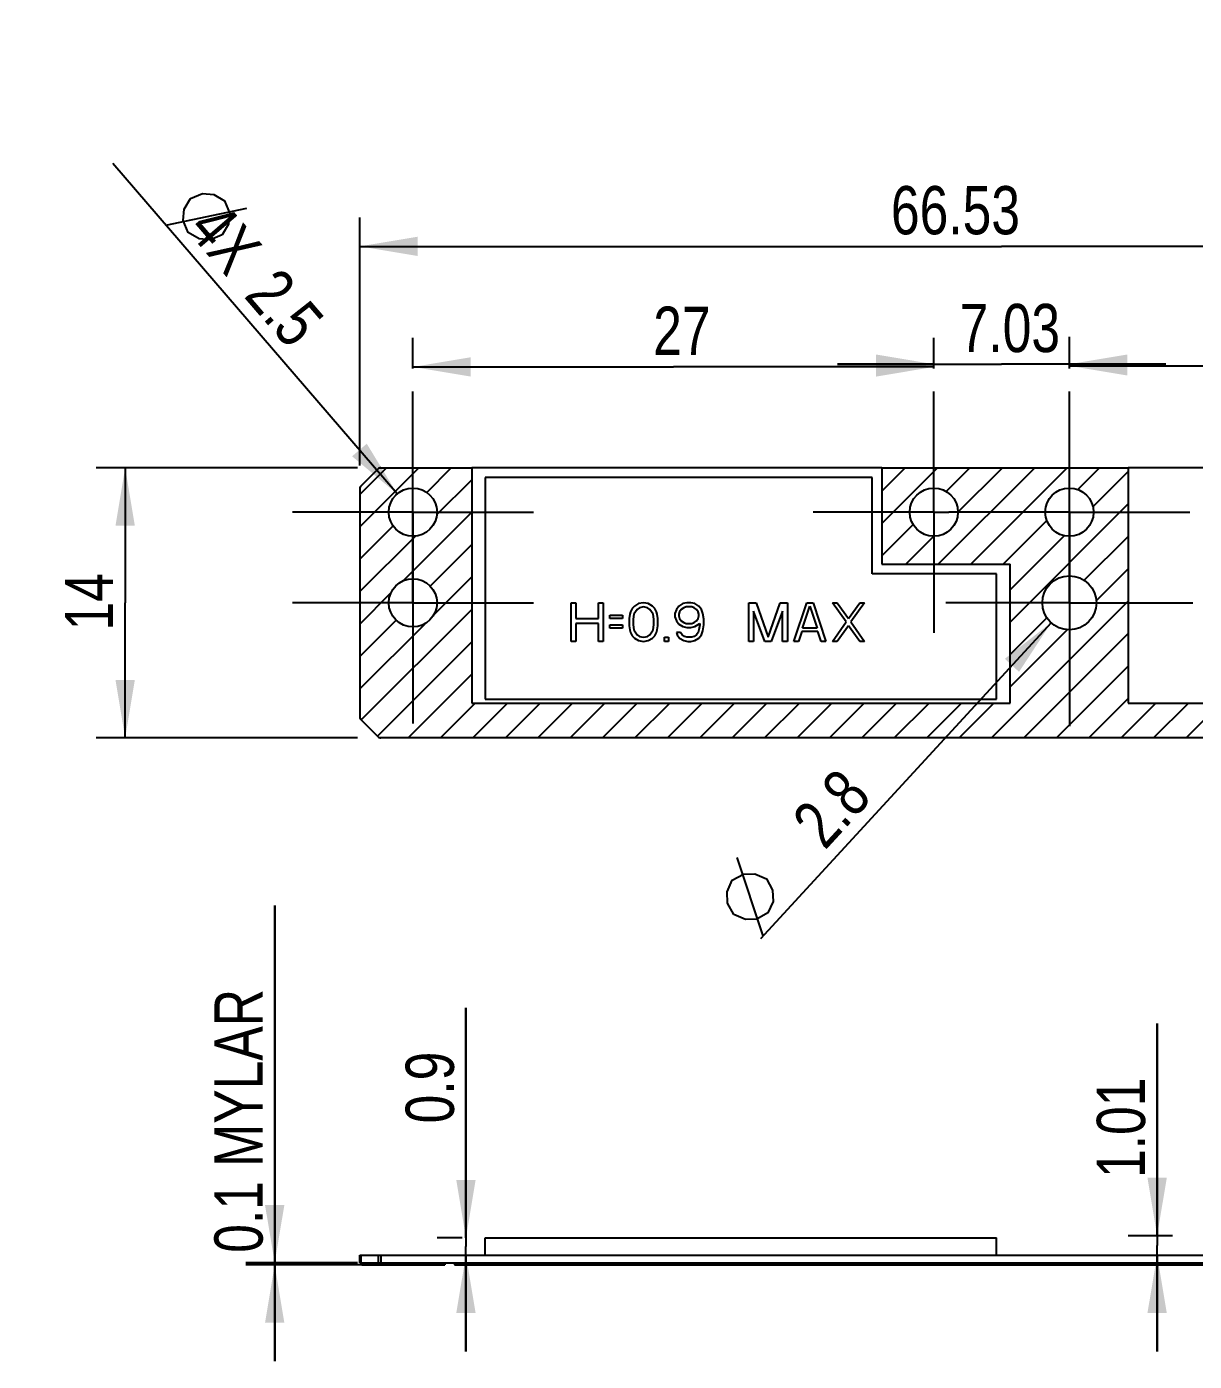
# Model space of a CAD drawing. Header units: millimetres. Extents: x 0 to 594, y 0 to 420.
# Drawn here: x 404.4 to 464.9, y 313.3 to 382.5 of the extents above; entities that cross this region are included whole.
import ezdxf

# ---------------------------------------------------------------- set-up
doc = ezdxf.new("R2010")
doc.units = ezdxf.units.MM
doc.header["$LTSCALE"] = 32.67
doc.linetypes.add('CENTER', pattern=[0.6, 0.375, -0.075, 0.075, -0.075])
doc.layers.get('0').update_dxf_attribs({"linetype": 'CONTINUOUS'})
for name, color, linetype in [('02___PRT_ALL_AXES', 7, 'CONTINUOUS'), ('ASSEM_MEM', 7, 'CONTINUOUS'), ('FEATURE', 7, 'CONTINUOUS')]:
    doc.layers.add(name, color=color, linetype=linetype)
doc.styles.get("Standard").update_dxf_attribs({"font": 'txt', "width": 0.8})
doc.styles.add('TEXTSTYLE_2', font='txt')
doc.dimstyles.new('DIMSTYLE_1', dxfattribs={"dimtxt": 2.5, "dimasz": 3, "dimexe": 1.5, "dimexo": 1.2, "dimtad": 1, "dimdsep": 46, "dimtxsty": 'STANDARD', "dimblk": '_FILLED', "dimblk1": '_FILLED', "dimblk2": '_FILLED', "dimcen": 0.09, "dimazin": 2, "dimtp": 0.01, "dimtm": 0.01, "dimtfac": 1, "dimtofl": 0, "dimtmove": 0, "dimatfit": 3, "dimldrblk": '_FILLED', "dimfxl": 1, "dimtolj": 1, "dimarcsym": 0})
doc.dimstyles.new('DIMSTYLE_2', dxfattribs={"dimtxt": 2.5, "dimasz": 3, "dimexe": 1.5, "dimexo": 1.2, "dimtad": 1, "dimdsep": 46, "dimtxsty": 'STANDARD', "dimblk": '_FILLED', "dimblk1": '_FILLED', "dimblk2": '_FILLED', "dimcen": 0.09, "dimazin": 2, "dimtp": 0.01, "dimtm": 0.01, "dimtfac": 1, "dimtofl": 0, "dimtmove": 0, "dimatfit": 1, "dimldrblk": '_FILLED', "dimfxl": 1, "dimtolj": 1, "dimarcsym": 0})

# ---------------------------------------------------------------- blocks, each defined once
blk = doc.blocks.new('_FILLED')
at = {"color": 0, "linetype": 'BYBLOCK'}
blk.add_solid([(0, 0), (-1, 0.167), (-1, -0.167)], dxfattribs=at)
blk = doc.blocks.new('*D0')
at = {"color": 7, "linetype": 'CONTINUOUS'}
for p, q in [((421.654, 359.742), (421.654, 372.6)), ((488.179, 359.742), (488.179, 372.6)), ((421.654, 371.1), (454.917, 371.1)), ((488.179, 371.1), (454.917, 371.1))]:
    blk.add_line(p, q, dxfattribs=at)
at = {"color": 7, "linetype": 'CONTINUOUS', "xscale": 3, "yscale": 3, "zscale": 3, "rotation": 180}
blk.add_blockref('_FILLED', (421.654, 371.1), dxfattribs=at)
at = {"color": 7, "linetype": 'CONTINUOUS', "xscale": 3, "yscale": 3, "zscale": 3}
blk.add_blockref('_FILLED', (488.179, 371.1), dxfattribs=at)
at = {"color": 7, "linetype": 'CONTINUOUS', "insert": (452.525, 374.225), "char_height": 2.5, "width": 10, "attachment_point": 2, "line_spacing_factor": 0.9}
blk.add_mtext('66.53', dxfattribs=at)
blk = doc.blocks.new('*D1')
at = {"color": 7, "linetype": 'CONTINUOUS'}
for p, q in [((421.537, 359.625), (407.989, 359.625)), ((409.489, 359.625), (409.489, 352.625)), ((409.489, 345.625), (409.489, 352.625)), ((421.537, 345.625), (407.989, 345.625))]:
    blk.add_line(p, q, dxfattribs=at)
at = {"color": 7, "linetype": 'CONTINUOUS', "xscale": 3, "yscale": 3, "zscale": 3}
for p, rotation in [((409.489, 359.625), 90), ((409.489, 345.625), 270)]:
    blk.add_blockref('_FILLED', p, dxfattribs=dict(at, rotation=rotation))
at = {"color": 7, "linetype": 'CONTINUOUS', "insert": (406.364, 352.68), "char_height": 2.5, "width": 4, "attachment_point": 2, "rotation": 90, "line_spacing_factor": 0.9}
blk.add_mtext('14', dxfattribs=at)
blk = doc.blocks.new('*D2')
at = {"color": 7, "linetype": 'CONTINUOUS'}
for p, q in [((424.404, 364.775), (424.404, 366.351)), ((451.404, 364.775), (451.404, 366.351)), ((424.404, 364.851), (437.904, 364.851)), ((451.404, 364.851), (437.904, 364.851))]:
    blk.add_line(p, q, dxfattribs=at)
at = {"color": 7, "linetype": 'CONTINUOUS', "xscale": 3, "yscale": 3, "zscale": 3, "rotation": 180}
blk.add_blockref('_FILLED', (424.404, 364.851), dxfattribs=at)
at = {"color": 7, "linetype": 'CONTINUOUS', "xscale": 3, "yscale": 3, "zscale": 3}
blk.add_blockref('_FILLED', (451.404, 364.851), dxfattribs=at)
at = {"color": 7, "linetype": 'CONTINUOUS', "insert": (438.345, 367.976), "char_height": 2.5, "width": 4, "attachment_point": 2, "line_spacing_factor": 0.9}
blk.add_mtext('27', dxfattribs=at)
blk = doc.blocks.new('*D3')
at = {"color": 7, "linetype": 'CONTINUOUS'}
for p, q in [((451.404, 364.994), (446.404, 364.994)), ((446.404, 364.994), (454.917, 364.994)), ((463.429, 364.994), (454.917, 364.994)), ((458.429, 364.994), (463.429, 364.994))]:
    blk.add_line(p, q, dxfattribs=at)
at = {"color": 7, "linetype": 'CONTINUOUS', "xscale": 3, "yscale": 3, "zscale": 3}
blk.add_blockref('_FILLED', (451.404, 364.994), dxfattribs=at)
at = {"color": 7, "linetype": 'CONTINUOUS', "xscale": 3, "yscale": 3, "zscale": 3, "rotation": 180}
blk.add_blockref('_FILLED', (458.429, 364.994), dxfattribs=at)
at = {"color": 7, "linetype": 'CONTINUOUS', "insert": (455.344, 368.119), "char_height": 2.5, "width": 8, "attachment_point": 2, "line_spacing_factor": 0.9}
blk.add_mtext('7.03', dxfattribs=at)
blk = doc.blocks.new('*D4')
at = {"color": 7, "linetype": 'CONTINUOUS'}
for p, q in [((458.429, 364.775), (458.429, 366.409)), ((485.429, 363.675), (485.429, 366.409)), ((458.429, 364.909), (471.929, 364.909)), ((485.429, 364.909), (471.929, 364.909))]:
    blk.add_line(p, q, dxfattribs=at)
at = {"color": 7, "linetype": 'CONTINUOUS', "xscale": 3, "yscale": 3, "zscale": 3, "rotation": 180}
blk.add_blockref('_FILLED', (458.429, 364.909), dxfattribs=at)
at = {"color": 7, "linetype": 'CONTINUOUS', "xscale": 3, "yscale": 3, "zscale": 3}
blk.add_blockref('_FILLED', (485.429, 364.909), dxfattribs=at)
at = {"color": 7, "linetype": 'CONTINUOUS', "insert": (472.147, 368.034), "char_height": 2.5, "width": 4, "attachment_point": 2, "line_spacing_factor": 0.9}
blk.add_mtext('27', dxfattribs=at)
blk = doc.blocks.new('*D8')
at = {"color": 7, "linetype": 'CONTINUOUS'}
for p, q in [((427.152, 319.713), (427.152, 331.642)), ((427.152, 331.642), (427.152, 319.263)), ((426.954, 319.713), (425.652, 319.713)), ((427.152, 313.813), (427.152, 319.263)), ((427.152, 318.813), (427.152, 313.813))]:
    blk.add_line(p, q, dxfattribs=at)
at = {"color": 7, "linetype": 'CONTINUOUS', "xscale": 3, "yscale": 3, "zscale": 3}
for p, rotation in [((427.152, 319.713), 270), ((427.152, 318.813), 90)]:
    blk.add_blockref('_FILLED', p, dxfattribs=dict(at, rotation=rotation))
at = {"color": 7, "linetype": 'CONTINUOUS', "insert": (424.027, 325.642), "char_height": 2.5, "width": 6, "attachment_point": 1, "rotation": 90, "line_spacing_factor": 0.9}
blk.add_mtext('0.9', dxfattribs=at)
blk = doc.blocks.new('*D9')
at = {"color": 7, "linetype": 'CONTINUOUS'}
for p, q in [((462.977, 319.823), (462.977, 330.814)), ((462.977, 330.814), (462.977, 319.318)), ((463.779, 319.823), (461.477, 319.823)), ((462.977, 313.813), (462.977, 319.318)), ((462.977, 318.813), (462.977, 313.813))]:
    blk.add_line(p, q, dxfattribs=at)
at = {"color": 7, "linetype": 'CONTINUOUS', "xscale": 3, "yscale": 3, "zscale": 3}
for p, rotation in [((462.977, 319.823), 270), ((462.977, 318.813), 90)]:
    blk.add_blockref('_FILLED', p, dxfattribs=dict(at, rotation=rotation))
at = {"color": 7, "linetype": 'CONTINUOUS', "insert": (459.852, 322.814), "char_height": 2.5, "width": 8, "attachment_point": 1, "rotation": 90, "line_spacing_factor": 0.9}
blk.add_mtext('1.01', dxfattribs=at)
blk = doc.blocks.new('*D10')
at = {"color": 7, "linetype": 'CONTINUOUS'}
for p, q in [((417.239, 318.413), (417.239, 336.936)), ((417.239, 336.936), (417.239, 318.363)), ((421.537, 318.413), (415.739, 318.413)), ((425.354, 318.313), (415.739, 318.313)), ((417.239, 313.313), (417.239, 318.363)), ((417.239, 318.313), (417.239, 313.313))]:
    blk.add_line(p, q, dxfattribs=at)
at = {"color": 7, "linetype": 'CONTINUOUS', "xscale": 3, "yscale": 3, "zscale": 3}
for p, rotation in [((417.239, 318.413), 270), ((417.239, 318.313), 90)]:
    blk.add_blockref('_FILLED', p, dxfattribs=dict(at, rotation=rotation))
at = {"color": 7, "linetype": 'CONTINUOUS', "insert": (414.114, 318.936), "char_height": 2.5, "width": 18, "attachment_point": 1, "rotation": 90, "line_spacing_factor": 0.9}
blk.add_mtext('0.1 MYLAR', dxfattribs=at)
blk = doc.blocks.new('*D11')
at = {"color": 7, "linetype": 'CONTINUOUS'}
blk.add_line((457.482, 351.594), (442.413, 335.207), dxfattribs=at)
at = {"color": 7, "linetype": 'CONTINUOUS', "xscale": 3, "yscale": 3, "zscale": 3, "rotation": 47.4003186784}
blk.add_blockref('_FILLED', (457.482, 351.594), dxfattribs=at)
at = {"color": 7, "linetype": 'CONTINUOUS', "insert": (446.43, 344.192), "char_height": 2.5, "width": 14, "attachment_point": 3, "rotation": 47.40032, "line_spacing_factor": 0.9, "style": 'TEXTSTYLE_2'}
blk.add_mtext('{\\ftxt;\\W0.0001;\\H0.0001;\\~}{\\ftxt;\\W1.3333333333;\\H2.5; }{\\ftxt;\\W0.0001;\\H0.0001;\\~}{\\W0.8;2.8}', dxfattribs=at)
blk = doc.blocks.new('*D12')
at = {"color": 7, "linetype": 'CONTINUOUS'}
blk.add_line((423.589, 358.272), (408.852, 375.394), dxfattribs=at)
at = {"color": 7, "linetype": 'CONTINUOUS', "xscale": 3, "yscale": 3, "zscale": 3, "rotation": 310.7190644563}
blk.add_blockref('_FILLED', (423.589, 358.272), dxfattribs=at)
at = {"color": 7, "linetype": 'CONTINUOUS', "insert": (419.918, 367.327), "char_height": 2.5, "width": 20, "attachment_point": 3, "rotation": 310.71906, "line_spacing_factor": 0.9}
blk.add_mtext('4X{\\ftxt;\\W0.0001;\\H0.0001;\\~}{\\ftxt;\\W1.3333333333;\\H2.5; }{\\ftxt;\\W0.0001;\\H0.0001;\\~}2.5', dxfattribs=at)

msp = doc.modelspace()

# ---------------------------------------------------------------- linework, layer by layer
at = {"color": 7, "linetype": 'CONTINUOUS'}
for p, q in [((411.597, 372.205), (415.798, 373.072)), ((442.554, 335.36), (441.204, 339.432))]:
    msp.add_line(p, q, dxfattribs=at)
for points in [[(412.882, 373.586), (413.492, 373.835), (414.079, 373.791), (414.645, 373.454), (414.895, 372.844), (414.851, 372.256), (414.513, 371.691), (413.903, 371.441), (413.316, 371.485), (412.75, 371.823), (412.5, 372.432), (412.544, 373.02), (412.882, 373.586)], [(441.033, 336.476), (440.714, 337.052), (440.689, 337.641), (440.959, 338.242), (441.535, 338.561), (442.124, 338.586), (442.725, 338.316), (443.044, 337.74), (443.069, 337.151), (442.799, 336.55), (442.223, 336.231), (441.634, 336.206), (441.033, 336.476)]]:
    msp.add_lwpolyline(points, dxfattribs=at)
at = {"layer": '02___PRT_ALL_AXES', "color": 7, "linetype": 'CENTER'}
for p, q in [((458.429, 352.625), (458.429, 359.025)), ((424.404, 352.625), (424.404, 358.875)), ((424.404, 352.625), (418.154, 352.625)), ((424.404, 352.625), (424.404, 346.375)), ((424.404, 352.625), (430.654, 352.625)), ((458.429, 352.625), (452.029, 352.625)), ((458.429, 352.625), (464.829, 352.625)), ((458.429, 352.625), (458.429, 346.225))]:
    msp.add_line(p, q, dxfattribs=at)
at = {"layer": 'ASSEM_MEM', "color": 7, "linetype": 'CONTINUOUS'}
for p, q in [((422.654, 359.625), (421.654, 358.625)), ((421.654, 358.246), (423.033, 359.625)), ((421.654, 356.566), (424.713, 359.625)), ((422.654, 359.625), (427.454, 359.625)), ((425.119, 358.35), (426.393, 359.625)), ((425.648, 357.2), (427.454, 359.006)), ((427.454, 359.625), (427.454, 347.425)), ((448.704, 359.625), (427.454, 359.625)), ((428.154, 359.125), (428.154, 347.625)), ((448.204, 359.125), (428.154, 359.125)), ((448.204, 354.125), (448.204, 359.125)), ((448.704, 358.415), (449.914, 359.625)), ((448.704, 356.735), (451.594, 359.625)), ((448.704, 359.625), (448.704, 354.625)), ((448.704, 359.625), (461.479, 359.625)), ((451.635, 354.625), (456.635, 359.625)), ((452.047, 358.397), (453.274, 359.625)), ((452.654, 357.325), (454.954, 359.625)), ((453.315, 354.625), (458.315, 359.625)), ((458.866, 358.496), (459.995, 359.625)), ((459.649, 357.599), (461.479, 359.429)), ((461.479, 359.625), (461.479, 347.425)), ((482.379, 359.625), (461.479, 359.625)), ((421.654, 358.625), (421.654, 346.625)), ((455.354, 351.624), (461.479, 357.749)), ((423.894, 353.766), (427.454, 357.326)), ((421.654, 354.886), (423.379, 356.61)), ((448.704, 355.055), (450.332, 356.682)), ((454.995, 354.625), (457.258, 356.888)), ((421.654, 353.206), (424.529, 356.081)), ((425.303, 353.494), (427.454, 355.646)), ((449.954, 354.625), (451.404, 356.075)), ((455.354, 353.304), (458.155, 356.105)), ((459.202, 353.792), (461.479, 356.069)), ((448.704, 354.625), (455.354, 354.625)), ((455.354, 347.425), (455.354, 354.625)), ((459.825, 352.735), (461.479, 354.389)), ((425.485, 351.996), (427.454, 353.966)), ((454.654, 354.125), (448.204, 354.125)), ((454.654, 347.625), (454.654, 354.125)), ((421.654, 351.526), (423.263, 353.135)), ((421.724, 346.555), (427.454, 352.286)), ((432.604, 350.625), (432.604, 352.625)), ((432.604, 352.625), (432.854, 352.625)), ((432.854, 352.625), (432.854, 351.816)), ((434.021, 351.816), (434.021, 352.625)), ((434.021, 352.625), (434.271, 352.625)), ((434.271, 352.625), (434.271, 350.625)), ((435.688, 352.156), (435.646, 352.029)), ((435.771, 352.327), (435.688, 352.156)), ((435.896, 352.454), (435.771, 352.327)), ((436.021, 352.284), (435.854, 352.029)), ((436.104, 352.582), (435.896, 352.454)), ((436.146, 352.369), (436.021, 352.284)), ((436.354, 352.625), (436.104, 352.582)), ((436.354, 352.412), (436.146, 352.369)), ((436.604, 352.582), (436.354, 352.625)), ((436.563, 352.369), (436.354, 352.412)), ((436.688, 352.284), (436.563, 352.369)), ((436.813, 352.454), (436.604, 352.582)), ((436.854, 352.029), (436.688, 352.284)), ((436.938, 352.327), (436.813, 352.454)), ((437.021, 352.156), (436.938, 352.327)), ((437.063, 352.029), (437.021, 352.156)), ((438.063, 352.284), (437.979, 352.071)), ((438.188, 352.454), (438.063, 352.284)), ((438.396, 352.582), (438.188, 352.454)), ((438.229, 352.156), (438.188, 352.029)), ((438.313, 352.284), (438.229, 352.156)), ((438.438, 352.369), (438.313, 352.284)), ((438.604, 352.625), (438.396, 352.582)), ((438.563, 352.412), (438.438, 352.369)), ((438.854, 352.412), (438.563, 352.412)), ((438.813, 352.625), (438.604, 352.625)), ((439.021, 352.582), (438.813, 352.625)), ((438.979, 352.369), (438.854, 352.412)), ((439.104, 352.284), (438.979, 352.369)), ((439.229, 352.454), (439.021, 352.582)), ((439.188, 352.156), (439.104, 352.284)), ((439.229, 352.029), (439.188, 352.156)), ((439.354, 352.284), (439.229, 352.454)), ((439.438, 352.071), (439.354, 352.284)), ((441.813, 350.625), (441.813, 352.625)), ((441.813, 352.625), (442.188, 352.625)), ((442.063, 352.199), (442.063, 350.625)), ((442.646, 350.625), (442.063, 352.199)), ((442.188, 352.625), (442.813, 350.837)), ((442.813, 350.837), (443.438, 352.625)), ((443.563, 352.199), (442.979, 350.625)), ((443.438, 352.625), (443.813, 352.625)), ((443.563, 350.625), (443.563, 352.199)), ((443.813, 352.625), (443.813, 350.625)), ((444.146, 350.625), (444.813, 352.625)), ((444.604, 351.305), (444.979, 352.454)), ((444.813, 352.625), (445.146, 352.625)), ((444.979, 352.454), (445.354, 351.305)), ((445.146, 352.625), (445.813, 350.625)), ((446.854, 351.646), (446.146, 352.625)), ((446.146, 352.625), (446.396, 352.625)), ((446.396, 352.625), (446.979, 351.816)), ((446.979, 351.816), (447.563, 352.625)), ((447.813, 352.625), (447.104, 351.646)), ((447.563, 352.625), (447.813, 352.625)), ((454.395, 345.625), (461.479, 352.709)), ((421.654, 349.846), (423.535, 351.726)), ((421.654, 348.166), (425.033, 351.544)), ((432.854, 351.816), (434.021, 351.816)), ((432.854, 351.561), (432.854, 350.625)), ((434.021, 351.561), (432.854, 351.561)), ((434.021, 350.625), (434.021, 351.561)), ((434.604, 351.816), (434.604, 351.986)), ((434.604, 351.986), (435.271, 351.986)), ((435.271, 351.816), (434.604, 351.816)), ((434.604, 351.305), (434.604, 351.476)), ((434.604, 351.476), (435.271, 351.476)), ((435.271, 351.986), (435.271, 351.816)), ((435.271, 351.476), (435.271, 351.305)), ((435.646, 352.029), (435.604, 351.816)), ((435.604, 351.816), (435.604, 351.433)), ((435.604, 351.433), (435.646, 351.22)), ((435.854, 352.029), (435.813, 351.773)), ((435.813, 351.773), (435.813, 351.476)), ((435.813, 351.476), (435.854, 351.22)), ((436.896, 351.773), (436.854, 352.029)), ((436.854, 351.22), (436.896, 351.476)), ((436.896, 351.476), (436.896, 351.773)), ((437.104, 351.816), (437.063, 352.029)), ((437.063, 351.22), (437.104, 351.433)), ((437.104, 351.433), (437.104, 351.816)), ((437.979, 352.071), (437.979, 351.901)), ((437.979, 351.901), (438.063, 351.688)), ((438.063, 351.688), (438.188, 351.518)), ((438.188, 352.029), (438.188, 351.944)), ((438.188, 351.944), (438.229, 351.816)), ((438.188, 351.518), (438.396, 351.39)), ((438.229, 351.816), (438.313, 351.688)), ((438.313, 351.688), (438.438, 351.603)), ((438.438, 351.603), (438.563, 351.561)), ((438.563, 351.561), (438.854, 351.561)), ((438.854, 351.561), (438.979, 351.603)), ((438.979, 351.603), (439.104, 351.688)), ((439.021, 351.39), (439.271, 351.561)), ((439.104, 351.688), (439.188, 351.816)), ((439.188, 351.816), (439.229, 351.944)), ((439.229, 351.944), (439.229, 352.029)), ((439.271, 351.476), (439.229, 351.22)), ((439.271, 351.561), (439.271, 351.476)), ((439.479, 351.773), (439.438, 352.071)), ((439.438, 351.178), (439.479, 351.476)), ((439.479, 351.476), (439.479, 351.773)), ((446.146, 350.625), (446.854, 351.646)), ((446.979, 351.433), (446.396, 350.625)), ((447.563, 350.625), (446.979, 351.433)), ((447.104, 351.646), (447.813, 350.625)), ((455.354, 349.944), (457.262, 351.852)), ((435.271, 351.305), (434.604, 351.305)), ((435.646, 351.22), (435.688, 351.093)), ((435.688, 351.093), (435.771, 350.922)), ((435.771, 350.922), (435.896, 350.795)), ((435.854, 351.22), (436.021, 350.965)), ((435.896, 350.795), (436.104, 350.667)), ((436.021, 350.965), (436.146, 350.88)), ((436.146, 350.88), (436.354, 350.837)), ((436.354, 350.837), (436.563, 350.88)), ((436.563, 350.88), (436.688, 350.965)), ((436.604, 350.667), (436.813, 350.795)), ((436.688, 350.965), (436.854, 351.22)), ((436.813, 350.795), (436.938, 350.922)), ((436.938, 350.922), (437.021, 351.093)), ((437.021, 351.093), (437.063, 351.22)), ((437.438, 350.625), (437.438, 350.837)), ((437.438, 350.837), (437.646, 350.837)), ((437.646, 350.837), (437.646, 350.625)), ((438.063, 351.093), (438.104, 350.965)), ((438.271, 351.093), (438.063, 351.093)), ((438.104, 350.965), (438.229, 350.795)), ((438.229, 350.795), (438.438, 350.667)), ((438.354, 350.965), (438.271, 351.093)), ((438.479, 350.88), (438.354, 350.965)), ((438.396, 351.39), (438.604, 351.348)), ((438.604, 350.837), (438.479, 350.88)), ((438.604, 351.348), (438.813, 351.348)), ((438.854, 350.837), (438.604, 350.837)), ((438.813, 351.348), (439.021, 351.39)), ((438.979, 350.88), (438.854, 350.837)), ((439.104, 350.965), (438.979, 350.88)), ((439.021, 350.667), (439.229, 350.795)), ((439.188, 351.093), (439.104, 350.965)), ((439.229, 351.22), (439.188, 351.093)), ((439.229, 350.795), (439.354, 350.965)), ((439.354, 350.965), (439.438, 351.178)), ((444.563, 351.135), (444.396, 350.625)), ((445.396, 351.135), (444.563, 351.135)), ((445.354, 351.305), (444.604, 351.305)), ((445.563, 350.625), (445.396, 351.135)), ((455.354, 348.264), (458.319, 351.229)), ((456.075, 345.625), (461.479, 351.029)), ((422.564, 345.715), (427.454, 350.605)), ((432.854, 350.625), (432.604, 350.625)), ((434.271, 350.625), (434.021, 350.625)), ((436.104, 350.667), (436.354, 350.625)), ((436.354, 350.625), (436.604, 350.667)), ((437.646, 350.625), (437.438, 350.625)), ((438.438, 350.667), (438.646, 350.625)), ((438.646, 350.625), (438.813, 350.625)), ((438.813, 350.625), (439.021, 350.667)), ((442.063, 350.625), (441.813, 350.625)), ((442.979, 350.625), (442.646, 350.625)), ((443.813, 350.625), (443.563, 350.625)), ((444.396, 350.625), (444.146, 350.625)), ((445.813, 350.625), (445.563, 350.625)), ((446.396, 350.625), (446.146, 350.625)), ((447.813, 350.625), (447.563, 350.625)), ((457.755, 345.625), (461.479, 349.349)), ((424.154, 345.625), (427.454, 348.925)), ((425.834, 345.625), (427.634, 347.425)), ((427.454, 347.425), (455.354, 347.425)), ((427.514, 345.625), (429.314, 347.425)), ((428.154, 347.625), (454.654, 347.625)), ((429.194, 345.625), (430.994, 347.425)), ((430.874, 345.625), (432.674, 347.425)), ((432.554, 345.625), (434.354, 347.425)), ((434.234, 345.625), (436.034, 347.425)), ((435.914, 345.625), (437.714, 347.425)), ((437.594, 345.625), (439.394, 347.425)), ((439.274, 345.625), (441.074, 347.425)), ((440.954, 345.625), (442.754, 347.425)), ((442.635, 345.625), (444.435, 347.425)), ((444.315, 345.625), (446.115, 347.425)), ((445.995, 345.625), (447.795, 347.425)), ((447.675, 345.625), (449.475, 347.425)), ((449.355, 345.625), (451.155, 347.425)), ((451.035, 345.625), (452.835, 347.425)), ((452.715, 345.625), (454.515, 347.425)), ((459.435, 345.625), (461.479, 347.669)), ((461.116, 345.625), (462.916, 347.425)), ((461.479, 347.425), (482.379, 347.425)), ((462.796, 345.625), (464.596, 347.425)), ((464.476, 345.625), (466.276, 347.425)), ((421.654, 346.625), (422.654, 345.625)), ((487.179, 345.625), (422.654, 345.625)), ((428.154, 318.813), (428.154, 319.713)), ((428.154, 319.713), (454.654, 319.713)), ((454.654, 318.813), (454.654, 319.713)), ((421.654, 318.413), (421.654, 318.813)), ((421.654, 318.813), (488.179, 318.813)), ((421.654, 318.413), (426.154, 318.413)), ((421.713, 318.413), (421.713, 318.813)), ((421.754, 318.413), (421.754, 318.313)), ((421.754, 318.313), (426.054, 318.313)), ((421.784, 318.413), (421.784, 318.313)), ((422.596, 318.813), (422.596, 318.413)), ((422.667, 318.413), (422.667, 318.313)), ((422.737, 318.813), (422.737, 318.313)), ((426.054, 318.413), (426.054, 318.313)), ((426.154, 318.413), (482.179, 318.413)), ((426.554, 318.413), (426.554, 318.313)), ((426.554, 318.313), (481.779, 318.313))]:
    msp.add_line(p, q, dxfattribs=at)
for centre, radius in [((424.404, 357.325), 1.25), ((451.404, 357.325), 1.25), ((458.429, 357.325), 1.25), ((424.404, 352.625), 1.25), ((458.429, 352.625), 1.4)]:
    msp.add_circle(centre, radius, dxfattribs=at)
for centre, start, end in [((422.737, 359.425), 90, 135), ((421.854, 358.542), 135, 180), ((421.854, 346.707), 180, 225), ((422.737, 345.825), 225, 270)]:
    msp.add_arc(centre, 0.2, start, end, dxfattribs=at)
at = {"layer": 'FEATURE', "color": 7, "linetype": 'CENTER'}
for p, q in [((424.404, 357.325), (424.404, 363.575)), ((451.404, 357.325), (451.404, 363.575)), ((458.429, 357.325), (458.429, 363.575)), ((424.404, 357.325), (418.154, 357.325)), ((424.404, 357.325), (424.404, 351.075)), ((424.404, 357.325), (430.654, 357.325)), ((451.404, 357.325), (445.154, 357.325)), ((451.404, 357.325), (451.404, 351.075)), ((451.404, 357.325), (452.179, 357.325)), ((458.429, 357.325), (452.179, 357.325)), ((458.429, 357.325), (458.429, 351.075)), ((458.429, 357.325), (464.679, 357.325))]:
    msp.add_line(p, q, dxfattribs=at)

# ---------------------------------------------------------------- dimensions: what is measured, and where the dimension line sits
at = {"color": 7, "linetype": 'CONTINUOUS'}
for p1, p2, text, picture, middle in [((423.589, 358.272), (425.22, 356.377), '4X%%c<>', '*D12', (414.622, 371.565)), ((457.482, 351.594), (459.377, 353.655), '%%c<>', '*D11', (445.32, 341.138))]:
    dim = msp.add_diameter_dim_2p(p1=p1, p2=p2, text=text, dimstyle='DIMSTYLE_2', override={"dimpost": '<>'}, dxfattribs=at)
    dim.commit()
    dim.dimension.update_dxf_attribs({"geometry": picture, "text_midpoint": middle, "dimtype": 163})
for base, p1, p2, picture, middle in [((488.179488559, 371.0997941), (421.654488559, 358.54169104), (488.179488559, 358.54169104), '*D0', (452.58782959, 371.0997941)), ((451.404, 364.851), (424.404, 367.551), (451.404, 367.551), '*D2', (438.345, 364.851)), ((485.429, 364.909), (458.429, 367.609), (485.429, 367.609), '*D4', (472.147, 364.909))]:
    dim = msp.add_linear_dim(base=base, p1=p1, p2=p2, dimstyle='DIMSTYLE_1', dxfattribs=at)
    dim.commit()
    dim.dimension.update_dxf_attribs({"geometry": picture, "text_midpoint": middle, "dimtype": 160})
for base, p1, p2, angle, picture, middle in [((451.404488559, 364.993695113), (458.429488559, 367.693695113), (451.404488559, 367.693695113), 180, '*D3', (455.406374817, 364.993695113)), ((409.489, 345.625), (422.737, 359.625), (422.737, 345.625), 270, '*D1', (409.489, 352.992)), ((427.152, 318.813), (424.452, 319.713), (422.737, 318.813), 270, '*D8', (427.152, 328.642)), ((462.977, 318.813), (460.277, 319.823), (487.097, 318.813), 270, '*D9', (462.977, 326.814))]:
    dim = msp.add_linear_dim(base=base, p1=p1, p2=p2, angle=angle, dimstyle='DIMSTYLE_1', dxfattribs=at)
    dim.commit()
    dim.dimension.update_dxf_attribs({"geometry": picture, "text_midpoint": middle, "dimtype": 160})
dim = msp.add_linear_dim(base=(417.239, 318.413), p1=(426.554, 318.313), p2=(422.737, 318.413), angle=90, text='<> MYLAR', dimstyle='DIMSTYLE_1', dxfattribs=at)
dim.commit()
dim.dimension.update_dxf_attribs({"geometry": '*D10', "text_midpoint": (417.239, 327.936), "dimtype": 160})

doc.saveas('drawing.dxf')
